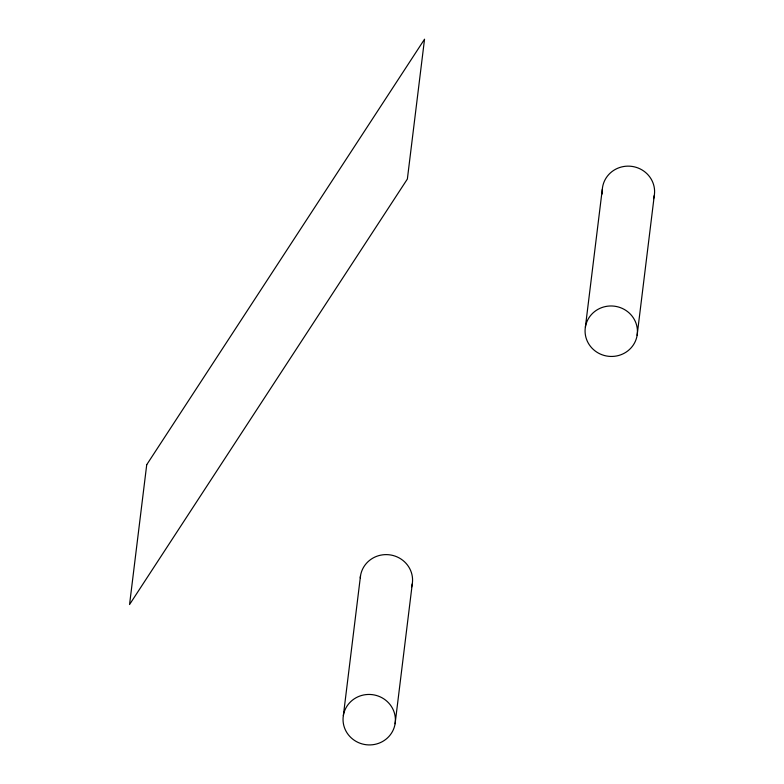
<?xml version="1.0" encoding="UTF-8"?>
<svg xmlns="http://www.w3.org/2000/svg" width="784" height="784" viewBox="0 0 784 784"><rect width="100%" height="100%" fill="white"/><g stroke="black" fill="none" stroke-linecap="round" stroke-linejoin="round"><path stroke-width="1.18" d="M343.353 715.606L360.522 575.779M395.097 723.75A26.195 25.225 7 0 0 359.738 696.074A26.195 25.225 7 0 0 352.829 739.224A26.195 25.225 7 0 0 395.097 723.75L412.266 583.923M585.374 327.144L602.543 187.307A26.195 25.225 7 0 1 634.089 166.786A26.195 25.225 7 0 1 653.552 198.675M637.127 335.287A26.195 25.225 7 0 0 601.769 307.602A26.195 25.225 7 0 0 594.86 350.752A26.195 25.225 7 0 0 637.127 335.287L654.297 195.451M360.268 577.955A26.195 25.225 7 0 1 390.951 555.033A26.195 25.225 7 0 1 411.522 587.138M602.396 193.903A26.195 25.225 7 0 1 602.298 189.493M146.726 464.706L129.556 604.542L407.366 179.036L424.536 39.2L146.726 464.706"/></g></svg>
